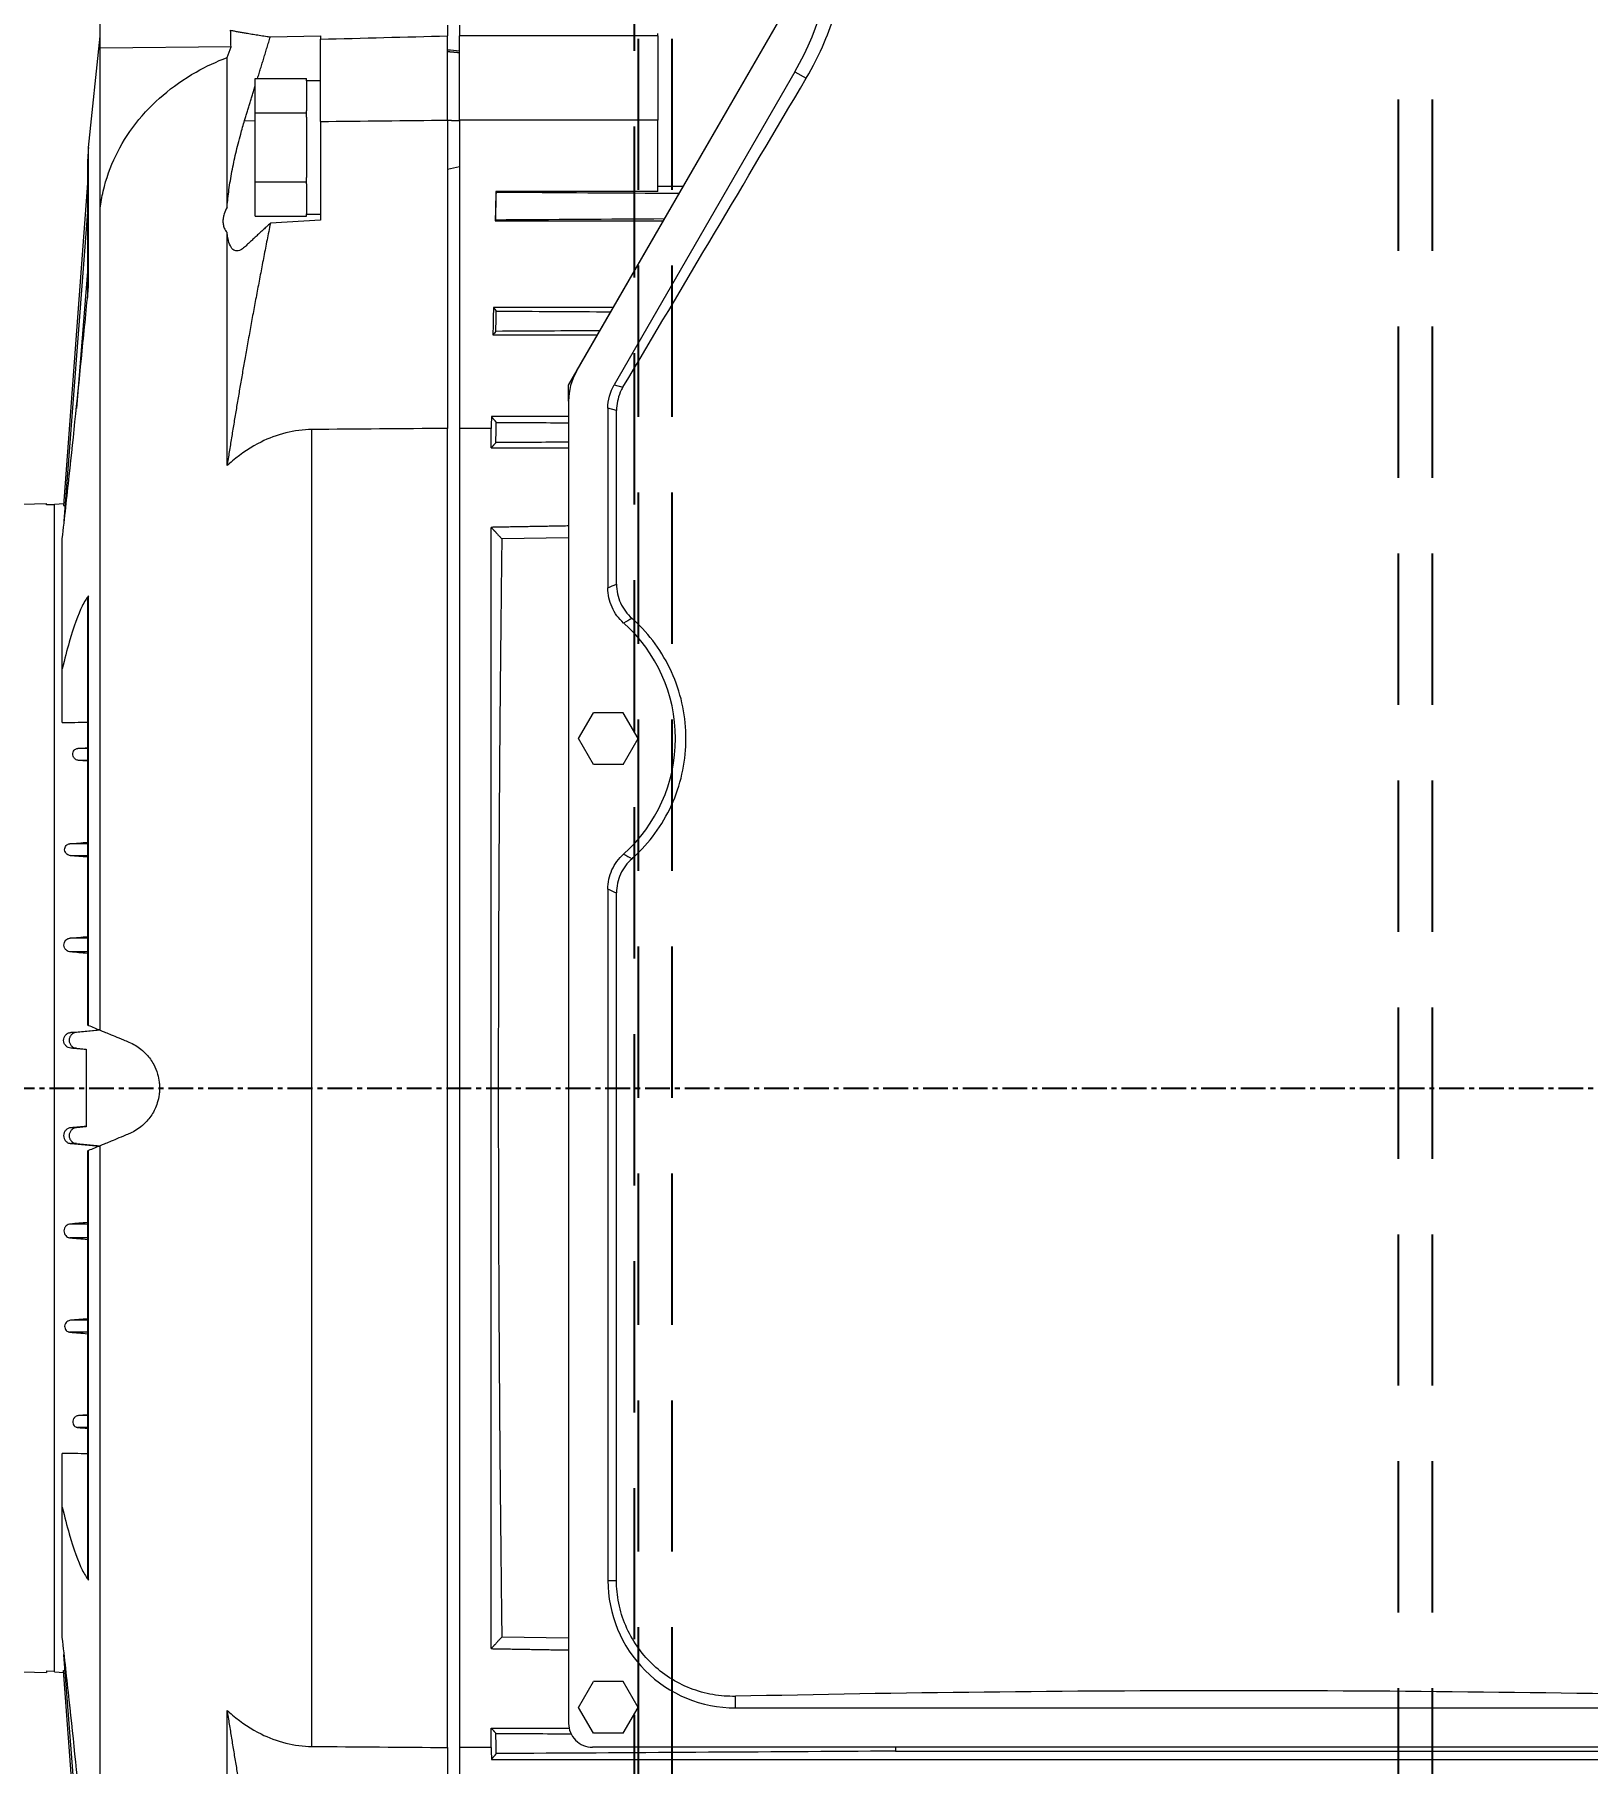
# Model space of a CAD drawing. Header units: millimetres. Extents: x -2122 to 22797, y 3569 to 89276.
# Drawn here: x 961.2 to 1352.2, y 82546.2 to 82981.5 of the extents above; entities that cross this region are included whole.
import ezdxf

# ---------------------------------------------------------------- set-up
doc = ezdxf.new("R2010")
doc.units = ezdxf.units.MM
doc.header["$LTSCALE"] = 20
doc.linetypes.add('CENTER', pattern=[2, 1.25, -0.25, 0.25, -0.25])
doc.linetypes.add('HIDDEN', pattern=[9.525, 6.35, -3.175])
for name, color, linetype in [('IA-DIM', 7, 'Continuous'), ('IA-EJES', 4, 'CENTER'), ('IA-SEGM', 1, 'HIDDEN')]:
    doc.layers.add(name, color=color, linetype=linetype)
doc.layers.add('IA-TRAZ', color=8, linetype='Continuous', lineweight=5)
doc.styles.add('ING-AMB', font='romans.shx', dxfattribs={"width": 0.75, "oblique": 15})
doc.dimstyles.new('ING-AMB 20', dxfattribs={"dimscale": 20, "dimtxt": 3, "dimasz": 2.5, "dimexe": 1, "dimexo": 1, "dimgap": 1, "dimtad": 1, "dimdec": 0, "dimzin": 0, "dimdsep": 46, "dimtxsty": 'ING-AMB', "dimcen": 0.1, "dimclrd": 7, "dimclre": 7, "dimclrt": 2, "dimadec": 0, "dimazin": 0, "dimtfac": 1, "dimtdec": 0, "dimtmove": 0, "dimatfit": 0, "dimfxl": 1.25, "dimtolj": 1, "dimtzin": 0, "dimarcsym": 1})

# ---------------------------------------------------------------- blocks, each defined once
blk = doc.blocks.new('A$C9f9da7af')
at = {"color": 0, "linetype": 'Continuous', "lineweight": 0}
for p, q in [((-2104.61, -2691.77), (-2104.61, -3014.77)), ((-2101.54, -3040.22), (-2101.54, -2703.27)), ((-2114.49, -2978.77), (-2114.49, -2727.77)), ((-2103.6, -2938.44), (-2103.6, -2730.27)), ((-2526.51, -2963.8), (-2524.87, -2960.95)), ((-2526.51, -2963.8), (-2447.7, -3009.3)), ((-2447.61, -3020.77), (-2543.06, -2965.66)), ((-2451.09, -3018.76), (-2543.03, -2965.68)), ((-2114.49, -2978.77), (-2117.41, -2978.77)), ((-2497.73, -2998.27), (-2497.73, -2991.83)), ((-2535.55, -2998.27), (-2536.18, -2998.27)), ((-2535.55, -2998.27), (-2535.55, -3048.27)), ((-2535.55, -2998.27), (-2514.34, -2998.27)), ((-2496.39, -2998.27), (-2514.34, -2998.27)), ((-2514.34, -2998.27), (-2514.34, -3048.27)), ((-2496.39, -2998.27), (-2496.39, -3039.1)), ((-2489, -3039.26), (-2489, -2996.87)), ((-2358.61, -3003.27), (-2365.11, -3007.02)), ((-2352.11, -3007.02), (-2358.61, -3003.27)), ((-2114.61, -3003.27), (-2121.11, -3007.02)), ((-2108.11, -3007.02), (-2114.61, -3003.27)), ((-2447.7, -3009.3), (-2447.11, -3007.09)), ((-2365.11, -3007.02), (-2365.11, -3014.52)), ((-2352.11, -3007.02), (-2352.11, -3014.52)), ((-2121.11, -3007.02), (-2121.11, -3014.52)), ((-2108.11, -3007.02), (-2108.11, -3014.52)), ((-2467.14, -3009.49), (-2467.14, -3039.71)), ((-2441.21, -3008.71), (-2441.79, -3010.89)), ((-2441.79, -3010.89), (-2396.54, -3010.89)), ((-2397.5, -3008.71), (-2441.21, -3008.71)), ((-2320.68, -3010.89), (-2146.61, -3010.89)), ((-2146.61, -3008.71), (-2319.71, -3008.71)), ((-2146.61, -3010.89), (-2146.61, -3008.71)), ((-2460.26, -3039.84), (-2460.26, -3013.47)), ((-2358.61, -3018.28), (-2365.11, -3014.52)), ((-2352.11, -3014.52), (-2358.61, -3018.28)), ((-2114.61, -3018.28), (-2121.11, -3014.52)), ((-2108.11, -3014.52), (-2114.61, -3018.28)), ((-2443.59, -3020.77), (-2447.61, -3020.77)), ((-2443.59, -3020.77), (-2110.61, -3020.77)), ((-2439.67, -3020.77), (-2439.67, -3040.22)), ((-2431.79, -3040.27), (-2431.79, -3020.77)), ((-2409.17, -3020.77), (-2408.89, -3037.6)), ((-2132.05, -3020.77), (-2132.33, -3037.6)), ((-2109.42, -3040.27), (-2109.42, -3020.65)), ((-2436.7, -3040.27), (-2436.7, -3048.27)), ((-2431.79, -3040.27), (-2436.7, -3040.27)), ((-2129.42, -3040.27), (-2411.79, -3040.27)), ((-2104.52, -3040.27), (-2109.42, -3040.27)), ((-2104.52, -3040.27), (-2104.52, -3048.27)), ((-2538.26, -3048.27), (-2535.55, -3048.27)), ((-2538.26, -3051.27), (-2535.55, -3051.27)), ((-2514.34, -3048.27), (-2535.55, -3048.27)), ((-2514.34, -3051.27), (-2535.55, -3051.27)), ((-2514.34, -3048.27), (-2436.7, -3048.27)), ((-2514.34, -3051.27), (-2436.7, -3051.27)), ((-2436.7, -3048.27), (-2104.52, -3048.27)), ((-2104.52, -3051.27), (-2436.7, -3051.27)), ((-2104.52, -3048.27), (-2026.88, -3048.27)), ((-2104.52, -3051.27), (-2026.88, -3051.27)), ((-2535.59, -3083.27), (-2534.72, -3083.27)), ((-2535.29, -3095.88), (-2535.59, -3083.27)), ((-2514, -3083.27), (-2534.72, -3083.27)), ((-2524.29, -3086.77), (-2524.29, -3083.27)), ((-2514, -3083.27), (-2489.14, -3083.27)), ((-2490.69, -3086.77), (-2490.69, -3083.27)), ((-2489.14, -3083.27), (-2488.37, -3095.88)), ((-2104.79, -3085.46), (-2436.43, -3085.46)), ((-2524.26, -3086.77), (-2524.81, -3086.77)), ((-2524.81, -3099.67), (-2524.81, -3086.77)), ((-2524.26, -3086.77), (-2516.7, -3086.77)), ((-2516.15, -3086.77), (-2516.7, -3086.77)), ((-2515.05, -3086.77), (-2516.15, -3086.77)), ((-2516.15, -3099.67), (-2516.15, -3086.77)), ((-2515.05, -3086.77), (-2499.92, -3086.77)), ((-2498.83, -3086.77), (-2499.92, -3086.77)), ((-2498.28, -3086.77), (-2498.83, -3086.77)), ((-2498.83, -3099.67), (-2498.83, -3086.77)), ((-2498.28, -3086.77), (-2490.71, -3086.77)), ((-2490.17, -3086.77), (-2490.71, -3086.77)), ((-2490.17, -3099.67), (-2490.17, -3086.77)), ((-2516.15, -3099.67), (-2524.81, -3099.67)), ((-2498.83, -3099.67), (-2516.15, -3099.67)), ((-2514.22, -3102.36), (-2514.18, -3099.67)), ((-2490.17, -3099.67), (-2498.83, -3099.67)), ((-2530.11, -3106.78), (-2532.76, -3105.78)), ((-2532.76, -3105.78), (-2532.44, -3138.72)), ((-2492.42, -3106.78), (-2530.11, -3106.78)), ((-2427.34, -3106.78), (-2486.01, -3106.78)), ((-2055.2, -3106.78), (-2113.87, -3106.78)), ((-2532.44, -3138.72), (-2547.44, -3138.72)), ((-2507.48, -3141.67), (-2535.48, -3138.72)), ((-2492.13, -3138.72), (-2532.44, -3138.72)), ((-2285.15, -3138.72), (-2492.13, -3138.72)), ((-2285.13, -3138.67), (-2284.6, -3144.73)), ((-2256.61, -3144.73), (-2256.08, -3138.67)), ((-2049.09, -3138.72), (-2256.06, -3138.72)), ((-2472.49, -3141.67), (-2507.48, -3141.67)), ((-2502.26, -3141.94), (-2469.64, -3141.94)), ((-2498.44, -3141.94), (-2417.32, -3147.93)), ((-2491.26, -3141.94), (-2413.35, -3147.86)), ((-2476.26, -3141.94), (-2441.72, -3144.72)), ((-2286.37, -3141.67), (-2394.53, -3141.67)), ((-2393.77, -3141.94), (-2286.48, -3141.94)), ((-2356.1, -3141.94), (-2356.1, -3144.37)), ((-2353.11, -3141.94), (-2353.11, -3144.18)), ((-2332.1, -3141.94), (-2332.1, -3146.35)), ((-2329.11, -3141.94), (-2329.11, -3146.24)), ((-2308.35, -3141.94), (-2308.35, -3146.28)), ((-2304.86, -3141.94), (-2304.86, -3146.22)), ((-2280.61, -3144.71), (-2280.4, -3142.27)), ((-2280.4, -3142.27), (-2260.81, -3142.27)), ((-2260.81, -3142.27), (-2260.6, -3144.71)), ((-2146.69, -3141.67), (-2254.84, -3141.67)), ((-2254.73, -3141.94), (-2147.44, -3141.94)), ((-2236.35, -3141.94), (-2236.35, -3146.22)), ((-2232.86, -3141.94), (-2232.86, -3146.28)), ((-2212.1, -3141.94), (-2212.1, -3146.24)), ((-2209.11, -3141.94), (-2209.11, -3146.35)), ((-2188.1, -3141.94), (-2188.1, -3144.18)), ((-2185.11, -3141.94), (-2185.11, -3144.37)), ((-2049.96, -3141.94), (-2127.87, -3147.86)), ((-2042.77, -3141.94), (-2123.89, -3147.93)), ((-2284.6, -3144.73), (-2284.6, -3146.11)), ((-2280.61, -3144.71), (-2280.61, -3146.08)), ((-2260.6, -3144.71), (-2260.6, -3146.08)), ((-2256.61, -3144.73), (-2256.61, -3146.11)), ((-2417.61, -3150.27), (-2417.81, -3147.9)), ((-2417.48, -3150.27), (-2417.61, -3150.27)), ((-2123.74, -3150.27), (-2417.48, -3150.27)), ((-2417.48, -3150.27), (-2417.42, -3152.27)), ((-2376.16, -3148.27), (-2408.97, -3148.27)), ((-2362.66, -3148.27), (-2376.16, -3148.27)), ((-2165.05, -3148.27), (-2178.55, -3148.27)), ((-2132.25, -3148.27), (-2165.05, -3148.27)), ((-2123.79, -3152.27), (-2123.74, -3150.27)), ((-2123.61, -3150.27), (-2123.74, -3150.27)), ((-2123.61, -3150.27), (-2123.4, -3147.9)), ((-2417.42, -3152.27), (-2417.76, -3152.27)), ((-2417.61, -3158.27), (-2417.76, -3152.27)), ((-2123.79, -3152.27), (-2123.45, -3152.27)), ((-2123.61, -3158.27), (-2123.45, -3152.27))]:
    blk.add_line(p, q, dxfattribs=at)
for centre, radius, start, end in [((-2563.89, -3028.53), 74.74, 60, 90), ((-2146.61, -2978.77), 32.12, 270, 0), ((-2358.61, -3032.77), 38.92, 41.623, 138.377), ((-2110.61, -3014.77), 6, 270, 0), ((-2443.59, -3005.77), 15, 240, 270), ((-2502.26, -3091.94), 50, 264, 270)]:
    blk.add_arc(centre, radius, start, end, dxfattribs=at)
for centre, major_axis, ratio, start_param, end_param in [((-1942.48, -2853.27), (0, 1000), 0.176327, 1.444965, 1.696628), ((-3061.98, -2853.27), (1765.54, -988.37), 0.086139, 1.263694, 1.310233), ((1507.09, -2081.99), (-3831.27, -1528.3), 0.995588, -0.143707, -0.142956), ((-2246.75, -2359.54), (-428.26, -4894.98), 0.007747, -1.409593, -1.409129), ((-2179.7, -2088.34), (-709.11, -8105.15), 0.007023, -1.439821, -1.439286)]:
    blk.add_ellipse(centre, major_axis=major_axis, ratio=ratio, start_param=start_param, end_param=end_param, dxfattribs=at)
at = {"color": 0, "linetype": 'Continuous', "lineweight": 0, "extrusion": (0, 0, -1)}
for centre, major_axis, ratio, start_param, end_param in [((-2441.69, -2998.7), (3.16, 11.78), 0.983743, 2.883862, 3.399323), ((-2397, -2954), (-25.1, 89.03), 0.201355, -2.205952, -2.174701), ((-2320.21, -2954), (25.1, 89.03), 0.201355, 2.174701, 2.205952), ((-2587.13, -2081.99), (-359.72, -4109.12), 0.034767, -1.336463, -1.335711), ((-2562.31, -2152.59), (28.82, -953.21), 0.499829, -0.001541, 0.007281), ((-2217.03, -3287.49), (-25.21, 1755.45), 0.08207, -1.490226, -1.486607), ((-2361.52, -2088.34), (709.11, -8105.15), 0.007023, -1.439821, -1.439286), ((-2294.46, -2359.54), (428.26, -4894.98), 0.007747, -1.409593, -1.409129), ((-2324.24, -3287.55), (25.22, 1755.77), 0.082085, 1.486592, 1.49021)]:
    blk.add_ellipse(centre, major_axis=major_axis, ratio=ratio, start_param=start_param, end_param=end_param, dxfattribs=at)
at = {"color": 0, "linetype": 'Continuous', "lineweight": 0}
for points in [[(-2104.61, -2938.46), (-2104.27, -2938.45), (-2103.94, -2938.45), (-2103.6, -2938.44)], [(-2496.21, -3038.97), (-2496.12, -3023.6), (-2496.02, -3008.24), (-2495.93, -2992.87)], [(-2489.44, -2996.62), (-2489.35, -3010.79), (-2489.26, -3024.95), (-2489.18, -3039.12)], [(-2388.87, -3004.81), (-2388.48, -3005.52), (-2388.1, -3006.22), (-2387.7, -3006.92)], [(-2329.51, -3006.92), (-2329.12, -3006.22), (-2328.73, -3005.52), (-2328.35, -3004.81)], [(-2466.25, -3038.99), (-2466.19, -3029.37), (-2466.13, -3019.74), (-2466.07, -3010.11)], [(-2461.3, -3012.86), (-2461.25, -3021.61), (-2461.2, -3030.35), (-2461.14, -3039.09)], [(-2438.23, -3039), (-2438.19, -3032.92), (-2438.16, -3026.85), (-2438.12, -3020.77)], [(-2433.24, -3020.77), (-2433.2, -3026.88), (-2433.17, -3032.98), (-2433.13, -3039.08)], [(-2108.09, -3039.08), (-2108.05, -3032.78), (-2108.01, -3026.47), (-2107.97, -3020.16)], [(-2496.39, -3039.1), (-2496.33, -3039.05), (-2496.27, -3039.01), (-2496.21, -3038.97)], [(-2496.39, -3039.1), (-2493.93, -3039.15), (-2491.47, -3039.2), (-2489, -3039.26)], [(-2489.18, -3039.12), (-2489.12, -3039.17), (-2489.06, -3039.21), (-2489, -3039.26)], [(-2467.14, -3039.71), (-2466.84, -3039.47), (-2466.54, -3039.23), (-2466.25, -3038.99)], [(-2467.14, -3039.71), (-2464.84, -3039.75), (-2462.55, -3039.8), (-2460.26, -3039.84)], [(-2461.14, -3039.09), (-2462.84, -3039.06), (-2464.54, -3039.03), (-2466.25, -3038.99)], [(-2461.14, -3039.09), (-2460.85, -3039.34), (-2460.55, -3039.59), (-2460.26, -3039.84)], [(-2439.67, -3040.22), (-2438.68, -3040.24), (-2437.69, -3040.25), (-2436.7, -3040.27)], [(-2433.13, -3039.08), (-2434.83, -3039.06), (-2436.53, -3039.03), (-2438.23, -3039)], [(-2102.98, -3039), (-2104.69, -3039.03), (-2106.39, -3039.06), (-2108.09, -3039.08)], [(-2104.52, -3040.27), (-2103.53, -3040.25), (-2102.53, -3040.24), (-2101.54, -3040.22)], [(-2534.72, -3083.27), (-2535, -3072.6), (-2535.28, -3061.94), (-2535.55, -3051.27)], [(-2514, -3083.27), (-2514.11, -3072.6), (-2514.22, -3061.94), (-2514.34, -3051.27)], [(-2436.7, -3051.27), (-2436.61, -3062.67), (-2436.52, -3074.07), (-2436.43, -3085.46)], [(-2104.79, -3085.46), (-2104.7, -3074.07), (-2104.61, -3062.67), (-2104.52, -3051.27)], [(-2286.37, -3141.67), (-2285.97, -3140.69), (-2285.56, -3139.7), (-2285.15, -3138.72)], [(-2284.6, -3146.11), (-2284.81, -3143.71), (-2285.02, -3141.3), (-2285.23, -3138.9)], [(-2256.61, -3146.11), (-2256.41, -3143.71), (-2256.2, -3141.3), (-2255.99, -3138.9)], [(-2256.06, -3138.72), (-2255.66, -3139.7), (-2255.25, -3140.69), (-2254.84, -3141.67)], [(-2356.1, -3144.37), (-2356.17, -3143.56), (-2356.24, -3142.75), (-2356.31, -3141.94)], [(-2332.1, -3146.35), (-2332.23, -3144.88), (-2332.36, -3143.41), (-2332.49, -3141.94)], [(-2308.35, -3146.28), (-2308.48, -3144.84), (-2308.6, -3143.39), (-2308.73, -3141.94)], [(-2304.49, -3141.94), (-2304.62, -3143.37), (-2304.74, -3144.79), (-2304.86, -3146.22)], [(-2286.48, -3141.94), (-2286.48, -3141.94), (-2286.45, -3141.85), (-2286.37, -3141.67)], [(-2280.28, -3142.27), (-2280.39, -3143.54), (-2280.5, -3144.81), (-2280.61, -3146.08)], [(-2260.93, -3142.27), (-2260.82, -3143.54), (-2260.71, -3144.81), (-2260.6, -3146.08)], [(-2254.84, -3141.67), (-2254.77, -3141.85), (-2254.73, -3141.94), (-2254.73, -3141.94)], [(-2236.72, -3141.94), (-2236.6, -3143.37), (-2236.47, -3144.79), (-2236.35, -3146.22)], [(-2232.86, -3146.28), (-2232.74, -3144.84), (-2232.61, -3143.39), (-2232.49, -3141.94)], [(-2209.11, -3146.35), (-2208.98, -3144.88), (-2208.86, -3143.41), (-2208.73, -3141.94)], [(-2185.11, -3144.37), (-2185.04, -3143.56), (-2184.97, -3142.75), (-2184.9, -3141.94)], [(-2146.69, -3141.67), (-2146.91, -3141.85), (-2147.16, -3141.94), (-2147.44, -3141.94)], [(-2413.35, -3147.86), (-2413.3, -3147.86), (-2413.26, -3147.84), (-2413.22, -3147.79)], [(-2127.87, -3147.86), (-2127.91, -3147.86), (-2127.95, -3147.84), (-2127.99, -3147.79)]]:
    blk.add_open_spline(points, degree=3, dxfattribs=at)
for points, knots in [([(-2103.6, -2938.44), (-2103.5, -2955.2), (-2103.4, -2971.96), (-2103.19, -3005.48), (-2103.09, -3022.24), (-2102.98, -3039)], [0.00001, 0.00001, 0.00001, 0.00001, 5.105834, 5.105834, 10.211749, 10.211749, 10.211749, 10.211749]), ([(-2524.87, -2960.95), (-2527.8, -2959.22), (-2530.86, -2957.68), (-2538.81, -2954.32), (-2543.82, -2952.79), (-2553.9, -2950.78), (-2558.97, -2950.3), (-2563.89, -2950.3)], [-3.915899, -3.915899, -3.915899, -3.915899, -2.94646, -2.94646, -1.47323, -1.47323, 0, 0, 0, 0]), ([(-2117.41, -2978.77), (-2117.37, -2980.63), (-2117.51, -2982.55), (-2118.17, -2986.38), (-2118.71, -2988.29), (-2120.14, -2991.95), (-2121.05, -2993.72), (-2123.16, -2996.99), (-2124.36, -2998.49), (-2126.95, -3001.17), (-2128.43, -3002.43), (-2131.64, -3004.65), (-2133.39, -3005.62), (-2137.04, -3007.17), (-2138.95, -3007.76), (-2142.8, -3008.53), (-2144.73, -3008.71), (-2146.61, -3008.71)], [4.354404, 4.354404, 4.354404, 4.354404, 4.91542, 4.91542, 5.476436, 5.476436, 6.037453, 6.037453, 6.598469, 6.598469, 7.161038, 7.161038, 7.723608, 7.723608, 8.286177, 8.286177, 8.848746, 8.848746, 8.848746, 8.848746]), ([(-2328.35, -3004.81), (-2328.71, -3004.4), (-2329.08, -3004), (-2331.25, -3001.74), (-2333.3, -2999.99), (-2337.77, -2996.88), (-2340.2, -2995.54), (-2345.29, -2993.37), (-2347.94, -2992.55), (-2353.3, -2991.48), (-2356, -2991.22), (-2358.61, -2991.22), (-2361.21, -2991.22), (-2363.9, -2991.47), (-2369.25, -2992.55), (-2371.9, -2993.36), (-2376.97, -2995.52), (-2379.4, -2996.86), (-2383.87, -2999.95), (-2385.91, -3001.7), (-2388.1, -3003.97), (-2388.49, -3004.38), (-2388.87, -3004.81)], [-3.296164, -3.296164, -3.296164, -3.296164, -3.133597, -3.133597, -2.350198, -2.350198, -1.566799, -1.566799, -0.783399, -0.783399, 0, 0, 0, 0.781479, 0.781479, 1.562959, 1.562959, 2.344438, 2.344438, 3.125918, 3.125918, 3.296009, 3.296009, 3.296009, 3.296009]), ([(-2447.11, -3007.09), (-2446.69, -3007.33), (-2446.26, -3007.56), (-2444.34, -3008.39), (-2442.73, -3008.71), (-2441.21, -3008.71)], [6.8350784, 6.8350784, 6.8350784, 6.8350784, 6.973062, 6.973062, 7.4288486, 7.4288486, 7.4288486, 7.4288486]), ([(-2397.5, -3008.71), (-2396.68, -3008.71), (-2395.87, -3008.63), (-2394.28, -3008.28), (-2393.5, -3008.03), (-2392.02, -3007.35), (-2391.32, -3006.94), (-2390.01, -3005.97), (-2389.41, -3005.42), (-2388.87, -3004.81)], [-0.979459, -0.979459, -0.979459, -0.979459, -0.7345787, -0.7345787, -0.4899973, -0.4899973, -0.2452819, -0.2452819, 0, 0, 0, 0]), ([(-2387.7, -3006.92), (-2388.25, -3007.54), (-2388.87, -3008.1), (-2390.21, -3009.09), (-2390.93, -3009.51), (-2392.45, -3010.19), (-2393.24, -3010.45), (-2394.87, -3010.8), (-2395.7, -3010.89), (-2396.54, -3010.89)], [0, 0, 0, 0, 0.2493244, 0.2493244, 0.498657, 0.498657, 0.74826, 0.74826, 0.9980366, 0.9980366, 0.9980366, 0.9980366]), ([(-2320.68, -3010.89), (-2321.51, -3010.89), (-2322.34, -3010.8), (-2323.97, -3010.45), (-2324.76, -3010.19), (-2326.28, -3009.51), (-2327, -3009.09), (-2328.34, -3008.1), (-2328.96, -3007.54), (-2329.51, -3006.92)], [0, 0, 0, 0, 0.2494137, 0.2494137, 0.4986595, 0.4986595, 0.7483636, 0.7483636, 0.9980754, 0.9980754, 0.9980754, 0.9980754]), ([(-2328.35, -3004.81), (-2327.81, -3005.42), (-2327.21, -3005.97), (-2325.9, -3006.93), (-2325.2, -3007.35), (-2323.72, -3008.02), (-2322.94, -3008.28), (-2321.35, -3008.63), (-2320.53, -3008.71), (-2319.71, -3008.71)], [-0.9788863, -0.9788863, -0.9788863, -0.9788863, -0.7341099, -0.7341099, -0.4898984, -0.4898984, -0.2451084, -0.2451084, 0, 0, 0, 0]), ([(-2489.18, -3039.12), (-2490.35, -3039.09), (-2491.52, -3039.07), (-2493.86, -3039.02), (-2495.04, -3038.99), (-2496.21, -3038.97)], [-0.7037957, -0.7037957, -0.7037957, -0.7037957, -0.3526809, -0.3526809, 0, 0, 0, 0]), ([(-2436.43, -3085.46), (-2436.41, -3087.55), (-2436.14, -3089.81), (-2435.04, -3094.21), (-2434.21, -3096.34), (-2432.06, -3100.65), (-2430.42, -3103.15), (-2428.13, -3105.89), (-2427.74, -3106.34), (-2427.34, -3106.78)], [-16.795165, -16.795165, -16.795165, -16.795165, -16.16989, -16.16989, -15.544615, -15.544615, -14.724536, -14.724536, -14.560604, -14.560604, -14.560604, -14.560604]), ([(-2113.87, -3106.78), (-2113.48, -3106.34), (-2113.08, -3105.89), (-2110.8, -3103.15), (-2109.15, -3100.65), (-2107, -3096.34), (-2106.18, -3094.21), (-2105.08, -3089.81), (-2104.8, -3087.55), (-2104.79, -3085.46)], [-52.803982, -52.803982, -52.803982, -52.803982, -52.64005, -52.64005, -51.81997, -51.81997, -51.194696, -51.194696, -50.569421, -50.569421, -50.569421, -50.569421]), ([(-2492.42, -3106.78), (-2492.47, -3106.77), (-2492.52, -3106.77), (-2493.9, -3106.66), (-2495.33, -3106.51), (-2498.3, -3106.09), (-2499.85, -3105.84), (-2502.94, -3105.25), (-2504.5, -3104.92), (-2507.57, -3104.21), (-2509.19, -3103.8), (-2511.96, -3103.04), (-2513.1, -3102.71), (-2514.22, -3102.36)], [4.228559, 4.228559, 4.228559, 4.228559, 4.245739, 4.245739, 4.707181, 4.707181, 5.168622, 5.168622, 5.630063, 5.630063, 6.114696, 6.114696, 6.456351, 6.456351, 6.456351, 6.456351]), ([(-2482.37, -3102.36), (-2482.06, -3102.71), (-2481.81, -3103.04), (-2481.42, -3103.8), (-2481.34, -3104.21), (-2481.48, -3104.92), (-2481.68, -3105.25), (-2482.39, -3105.84), (-2482.9, -3106.09), (-2484.2, -3106.51), (-2485, -3106.66), (-2485.94, -3106.77), (-2485.98, -3106.77), (-2486.01, -3106.78)], [1.112245, 1.112245, 1.112245, 1.112245, 1.4539, 1.4539, 1.938533, 1.938533, 2.399975, 2.399975, 2.861416, 2.861416, 3.322857, 3.322857, 3.340038, 3.340038, 3.340038, 3.340038]), ([(-2492.13, -3138.72), (-2493.56, -3138.55), (-2495, -3138.3), (-2499.58, -3137.24), (-2502.65, -3136.13), (-2508.05, -3133.53), (-2510.88, -3131.81), (-2516.16, -3127.69), (-2518.6, -3125.31), (-2522.7, -3120.51), (-2524.72, -3117.65), (-2527.88, -3112.05), (-2529.11, -3109.38), (-2530.11, -3106.78)], [25.025987, 25.025987, 25.025987, 25.025987, 25.491761, 25.491761, 26.511812, 26.511812, 27.53036, 27.53036, 28.548909, 28.548909, 29.566813, 29.566813, 30.401028, 30.401028, 30.401028, 30.401028]), ([(-2492.42, -3106.78), (-2491.85, -3107.1), (-2491.28, -3107.35), (-2490.36, -3107.63), (-2490.02, -3107.71), (-2489.5, -3107.78), (-2489.31, -3107.8), (-2488.96, -3107.81), (-2488.81, -3107.81), (-2488.46, -3107.8), (-2488.28, -3107.78), (-2487.77, -3107.69), (-2487.46, -3107.6), (-2486.75, -3107.31), (-2486.36, -3107.07), (-2486.01, -3106.78)], [8.0773622, 8.0773622, 8.0773622, 8.0773622, 8.3110606, 8.3110606, 8.4488105, 8.4488105, 8.5292865, 8.5292865, 8.5974234, 8.5974234, 8.6796795, 8.6796795, 8.8291137, 8.8291137, 9.04265, 9.04265, 9.04265, 9.04265]), ([(-2282.16, -3131.49), (-2281.93, -3130.96), (-2281.67, -3130.42), (-2280.8, -3128.95), (-2280.04, -3127.96), (-2278.32, -3126.39), (-2277.48, -3125.77), (-2275.77, -3124.85), (-2274.95, -3124.52), (-2273.44, -3124.08), (-2272.78, -3123.94), (-2271.81, -3123.83), (-2271.5, -3123.8), (-2270.98, -3123.77), (-2270.76, -3123.77), (-2270.34, -3123.77), (-2270.13, -3123.78), (-2269.61, -3123.81), (-2269.29, -3123.84), (-2268.24, -3123.97), (-2267.53, -3124.13), (-2265.74, -3124.7), (-2264.74, -3125.18), (-2262.93, -3126.34), (-2262.15, -3127.02), (-2260.56, -3128.71), (-2259.89, -3129.74), (-2259.28, -3130.98), (-2259.16, -3131.23), (-2259.06, -3131.49)], [-8.964876, -8.964876, -8.964876, -8.964876, -8.697725, -8.697725, -8.217545, -8.217545, -7.884783, -7.884783, -7.633631, -7.633631, -7.453719, -7.453719, -7.3749, -7.3749, -7.317522, -7.317522, -7.265261, -7.265261, -7.182658, -7.182658, -6.991763, -6.991763, -6.678554, -6.678554, -6.345794, -6.345794, -5.865987, -5.865987, -5.740802, -5.740802, -5.740802, -5.740802]), ([(-2285.15, -3138.72), (-2285.08, -3138.56), (-2284.99, -3138.32), (-2284.57, -3137.32), (-2284.14, -3136.27), (-2283.37, -3134.41), (-2283.06, -3133.67), (-2282.54, -3132.41), (-2282.35, -3131.96), (-2282.16, -3131.49)], [26.00432, 26.00432, 26.00432, 26.00432, 26.450873, 26.450873, 27.452445, 27.452445, 27.975309, 27.975309, 28.240682, 28.240682, 28.240682, 28.240682]), ([(-2259.06, -3131.49), (-2258.86, -3131.96), (-2258.68, -3132.41), (-2258.16, -3133.67), (-2257.85, -3134.41), (-2257.08, -3136.27), (-2256.64, -3137.32), (-2256.23, -3138.32), (-2256.13, -3138.56), (-2256.06, -3138.72)], [5.723184, 5.723184, 5.723184, 5.723184, 5.988557, 5.988557, 6.511421, 6.511421, 7.512993, 7.512993, 7.959546, 7.959546, 7.959546, 7.959546]), ([(-2408.97, -3148.27), (-2414.11, -3147.68), (-2419.38, -3147.1), (-2435, -3145.41), (-2445.59, -3144.31), (-2461.63, -3142.72), (-2467.08, -3142.18), (-2472.49, -3141.67)], [-98.863434, -98.863434, -98.863434, -98.863434, -97.256079, -97.256079, -94.177494, -94.177494, -92.591386, -92.591386, -92.591386, -92.591386]), ([(-2393.77, -3141.94), (-2393.96, -3141.94), (-2394.14, -3141.9), (-2394.38, -3141.78), (-2394.45, -3141.73), (-2394.53, -3141.67)], [-8.4750219, -8.4750219, -8.4750219, -8.4750219, -8.0930521, -8.0930521, -7.9028118, -7.9028118, -7.9028118, -7.9028118]), ([(-2394.53, -3141.67), (-2393.9, -3142.18), (-2393.05, -3142.72), (-2389.83, -3144.31), (-2386.8, -3145.41), (-2380.89, -3147.1), (-2378.63, -3147.68), (-2376.16, -3148.27)], [-16.425572, -16.425572, -16.425572, -16.425572, -14.839465, -14.839465, -11.76088, -11.76088, -10.153525, -10.153525, -10.153525, -10.153525]), ([(-2165.05, -3148.27), (-2162.58, -3147.68), (-2160.32, -3147.1), (-2154.41, -3145.41), (-2151.38, -3144.31), (-2148.17, -3142.72), (-2147.32, -3142.18), (-2146.69, -3141.67)], [-98.863434, -98.863434, -98.863434, -98.863434, -97.256079, -97.256079, -94.177494, -94.177494, -92.591386, -92.591386, -92.591386, -92.591386]), ([(-2068.73, -3141.67), (-2074.13, -3142.18), (-2079.58, -3142.72), (-2095.62, -3144.31), (-2106.22, -3145.41), (-2121.83, -3147.1), (-2127.1, -3147.68), (-2132.25, -3148.27)], [-16.425572, -16.425572, -16.425572, -16.425572, -14.839465, -14.839465, -11.76088, -11.76088, -10.153525, -10.153525, -10.153525, -10.153525]), ([(-2417.32, -3147.93), (-2417.3, -3147.94), (-2417.28, -3147.89), (-2417.26, -3147.74), (-2417.26, -3147.66), (-2417.25, -3147.56)], [0.3006018, 0.3006018, 0.3006018, 0.3006018, 0.3763462, 0.3763462, 0.4259566, 0.4259566, 0.4259566, 0.4259566]), ([(-2353.11, -3144.18), (-2353.12, -3144.31), (-2353.15, -3144.43), (-2353.24, -3144.69), (-2353.31, -3144.83), (-2353.52, -3145.14), (-2353.69, -3145.3), (-2354.08, -3145.54), (-2354.31, -3145.62), (-2354.76, -3145.67), (-2354.99, -3145.65), (-2355.38, -3145.5), (-2355.54, -3145.4), (-2355.8, -3145.15), (-2355.89, -3145.02), (-2356, -3144.79), (-2356.04, -3144.7), (-2356.08, -3144.53), (-2356.09, -3144.45), (-2356.1, -3144.37)], [0, 0, 0, 0, 0.038261, 0.038261, 0.0869695, 0.0869695, 0.1644445, 0.1644445, 0.2497114, 0.2497114, 0.3314216, 0.3314216, 0.39639, 0.39639, 0.44705, 0.44705, 0.4755855, 0.4755855, 0.5004736, 0.5004736, 0.5004736, 0.5004736]), ([(-2329.11, -3146.24), (-2329.13, -3146.39), (-2329.16, -3146.53), (-2329.27, -3146.83), (-2329.36, -3146.98), (-2329.61, -3147.28), (-2329.77, -3147.41), (-2330.14, -3147.6), (-2330.35, -3147.66), (-2330.77, -3147.69), (-2330.98, -3147.66), (-2331.35, -3147.52), (-2331.51, -3147.42), (-2331.77, -3147.18), (-2331.87, -3147.05), (-2331.99, -3146.81), (-2332.03, -3146.71), (-2332.08, -3146.53), (-2332.09, -3146.44), (-2332.1, -3146.35)], [0, 0, 0, 0, 0.0435568, 0.0435568, 0.0990653, 0.0990653, 0.1659121, 0.1659121, 0.2351603, 0.2351603, 0.3034558, 0.3034558, 0.3624167, 0.3624167, 0.4136599, 0.4136599, 0.4443515, 0.4443515, 0.4709929, 0.4709929, 0.4709929, 0.4709929]), ([(-2304.86, -3146.22), (-2304.88, -3146.41), (-2304.93, -3146.59), (-2305.08, -3146.96), (-2305.21, -3147.15), (-2305.51, -3147.47), (-2305.7, -3147.6), (-2306.12, -3147.79), (-2306.34, -3147.85), (-2306.81, -3147.87), (-2307.03, -3147.83), (-2307.45, -3147.67), (-2307.63, -3147.56), (-2307.94, -3147.28), (-2308.07, -3147.12), (-2308.22, -3146.83), (-2308.26, -3146.72), (-2308.32, -3146.5), (-2308.34, -3146.39), (-2308.35, -3146.28)], [0, 0, 0, 0, 0.0570316, 0.0570316, 0.1239187, 0.1239187, 0.1942486, 0.1942486, 0.2658235, 0.2658235, 0.3367718, 0.3367718, 0.4019591, 0.4019591, 0.462686, 0.462686, 0.4996676, 0.4996676, 0.5316829, 0.5316829, 0.5316829, 0.5316829]), ([(-2284.6, -3144.73), (-2284.58, -3144.97), (-2284.51, -3145.22), (-2284.29, -3145.66), (-2284.14, -3145.86), (-2283.77, -3146.19), (-2283.56, -3146.32), (-2283.1, -3146.5), (-2282.85, -3146.54), (-2282.36, -3146.54), (-2282.11, -3146.49), (-2281.65, -3146.31), (-2281.44, -3146.17), (-2281.07, -3145.84), (-2280.92, -3145.64), (-2280.7, -3145.19), (-2280.64, -3144.95), (-2280.61, -3144.71)], [0, 0, 0, 0, 0.125, 0.125, 0.25, 0.25, 0.375, 0.375, 0.5, 0.5, 0.625, 0.625, 0.75, 0.75, 0.875, 0.875, 1, 1, 1, 1]), ([(-2280.61, -3146.08), (-2280.64, -3146.33), (-2280.7, -3146.56), (-2280.91, -3147), (-2281.05, -3147.2), (-2281.41, -3147.54), (-2281.62, -3147.68), (-2282.08, -3147.88), (-2282.34, -3147.93), (-2282.85, -3147.94), (-2283.1, -3147.89), (-2283.57, -3147.71), (-2283.78, -3147.58), (-2284.14, -3147.25), (-2284.28, -3147.06), (-2284.51, -3146.62), (-2284.58, -3146.37), (-2284.6, -3146.11)], [0, 0, 0, 0, 0.0732561, 0.0732561, 0.1466302, 0.1466302, 0.2221048, 0.2221048, 0.2993313, 0.2993313, 0.3763586, 0.3763586, 0.4499641, 0.4499641, 0.5209837, 0.5209837, 0.5989489, 0.5989489, 0.5989489, 0.5989489]), ([(-2260.6, -3144.71), (-2260.58, -3144.95), (-2260.51, -3145.19), (-2260.29, -3145.64), (-2260.14, -3145.84), (-2259.78, -3146.17), (-2259.56, -3146.31), (-2259.11, -3146.49), (-2258.86, -3146.54), (-2258.36, -3146.54), (-2258.12, -3146.5), (-2257.66, -3146.32), (-2257.44, -3146.19), (-2257.08, -3145.86), (-2256.92, -3145.66), (-2256.7, -3145.22), (-2256.64, -3144.97), (-2256.61, -3144.73)], [0, 0, 0, 0, 0.125, 0.125, 0.25, 0.25, 0.375, 0.375, 0.5, 0.5, 0.625, 0.625, 0.75, 0.75, 0.875, 0.875, 1, 1, 1, 1]), ([(-2260.6, -3146.08), (-2260.58, -3146.33), (-2260.51, -3146.56), (-2260.31, -3147), (-2260.16, -3147.2), (-2259.81, -3147.54), (-2259.6, -3147.68), (-2259.13, -3147.88), (-2258.88, -3147.93), (-2258.36, -3147.94), (-2258.11, -3147.89), (-2257.64, -3147.71), (-2257.43, -3147.58), (-2257.08, -3147.25), (-2256.93, -3147.06), (-2256.71, -3146.62), (-2256.64, -3146.37), (-2256.61, -3146.11)], [0, 0, 0, 0, 0.0732561, 0.0732561, 0.1466302, 0.1466302, 0.2221048, 0.2221048, 0.2993313, 0.2993313, 0.3763586, 0.3763586, 0.4499641, 0.4499641, 0.5209837, 0.5209837, 0.5989489, 0.5989489, 0.5989489, 0.5989489]), ([(-2236.35, -3146.22), (-2236.33, -3146.41), (-2236.29, -3146.59), (-2236.13, -3146.96), (-2236.01, -3147.15), (-2235.7, -3147.47), (-2235.51, -3147.6), (-2235.1, -3147.79), (-2234.87, -3147.85), (-2234.41, -3147.87), (-2234.18, -3147.83), (-2233.76, -3147.67), (-2233.58, -3147.56), (-2233.27, -3147.28), (-2233.15, -3147.12), (-2233, -3146.83), (-2232.95, -3146.72), (-2232.89, -3146.5), (-2232.87, -3146.39), (-2232.86, -3146.28)], [0, 0, 0, 0, 0.0570316, 0.0570316, 0.1239187, 0.1239187, 0.1942486, 0.1942486, 0.2658235, 0.2658235, 0.3367718, 0.3367718, 0.4019591, 0.4019591, 0.462686, 0.462686, 0.4996676, 0.4996676, 0.5316829, 0.5316829, 0.5316829, 0.5316829]), ([(-2212.1, -3146.24), (-2212.09, -3146.39), (-2212.06, -3146.53), (-2211.94, -3146.83), (-2211.85, -3146.98), (-2211.61, -3147.28), (-2211.44, -3147.41), (-2211.07, -3147.6), (-2210.87, -3147.66), (-2210.45, -3147.69), (-2210.24, -3147.66), (-2209.87, -3147.52), (-2209.71, -3147.42), (-2209.45, -3147.18), (-2209.35, -3147.05), (-2209.22, -3146.81), (-2209.19, -3146.71), (-2209.14, -3146.53), (-2209.12, -3146.44), (-2209.11, -3146.35)], [0, 0, 0, 0, 0.0435568, 0.0435568, 0.0990653, 0.0990653, 0.1659121, 0.1659121, 0.2351603, 0.2351603, 0.3034558, 0.3034558, 0.3624167, 0.3624167, 0.4136599, 0.4136599, 0.4443515, 0.4443515, 0.4709929, 0.4709929, 0.4709929, 0.4709929]), ([(-2188.1, -3144.18), (-2188.09, -3144.31), (-2188.06, -3144.43), (-2187.98, -3144.69), (-2187.91, -3144.83), (-2187.69, -3145.14), (-2187.53, -3145.3), (-2187.14, -3145.54), (-2186.91, -3145.62), (-2186.45, -3145.67), (-2186.22, -3145.65), (-2185.83, -3145.5), (-2185.67, -3145.4), (-2185.42, -3145.15), (-2185.32, -3145.02), (-2185.21, -3144.79), (-2185.18, -3144.7), (-2185.13, -3144.53), (-2185.12, -3144.45), (-2185.11, -3144.37)], [0, 0, 0, 0, 0.038261, 0.038261, 0.0869695, 0.0869695, 0.1644445, 0.1644445, 0.2497114, 0.2497114, 0.3314216, 0.3314216, 0.39639, 0.39639, 0.44705, 0.44705, 0.4755855, 0.4755855, 0.5004736, 0.5004736, 0.5004736, 0.5004736]), ([(-2123.89, -3147.93), (-2123.91, -3147.94), (-2123.93, -3147.89), (-2123.95, -3147.74), (-2123.96, -3147.66), (-2123.96, -3147.56)], [0.3006018, 0.3006018, 0.3006018, 0.3006018, 0.3763462, 0.3763462, 0.4259566, 0.4259566, 0.4259566, 0.4259566])]:
    blk.add_open_spline(points, degree=3, knots=knots, dxfattribs=at)
for points, weights, degree in [([(-2412.14, -3020.77), (-2412.02, -3027.27), (-2411.91, -3033.77), (-2411.79, -3040.27)], [0.999999659537, 0.999999646648, 0.999999760136, 1], 3), ([(-2129.42, -3040.27), (-2129.31, -3033.77), (-2129.19, -3027.27), (-2129.08, -3020.77)], [1, 0.999999760136, 0.999999646648, 0.999999659537], 3), ([(-2411.79, -3040.27), (-2410.5, -3039.11), (-2408.89, -3037.6)], [1.17082869089, 1.09304285945, 1.00576743726], 2), ([(-2408.89, -3037.6), (-2270.61, -3039.31), (-2132.33, -3037.6)], [1.0038152068, 1.07308956868, 1.0038152068], 2), ([(-2132.33, -3037.6), (-2130.72, -3039.11), (-2129.42, -3040.27)], [1.00576743726, 1.09304285945, 1.17082869089], 2), ([(-2439.67, -3040.22), (-2438.99, -3039.65), (-2438.23, -3039)], [1.1063998245, 1.07136824386, 1.03347439642], 2), ([(-2433.13, -3039.08), (-2432.43, -3039.72), (-2431.79, -3040.27)], [1.0401836762, 1.07922545497, 1.11601558102], 2), ([(-2109.42, -3040.27), (-2108.79, -3039.72), (-2108.09, -3039.08)], [1.11601558112, 1.07922545508, 1.04018367632], 2), ([(-2102.98, -3039), (-2102.22, -3039.65), (-2101.54, -3040.22)], [1.0334743964, 1.07136824385, 1.10639982449], 2), ([(-2531.29, -3048.27), (-2531.42, -3049.77), (-2531.55, -3051.27)], [1.0000000025, 1.0000000053, 1.0000000025], 2), ([(-2514.13, -3048.27), (-2514.19, -3049.77), (-2514.24, -3051.27)], [1.0000000011, 1.00000000234, 1.0000000011], 2), ([(-2536.96, -3105.88), (-2536.15, -3101.65), (-2535.29, -3095.88)], [1.00633881578, 1.01932280918, 1.02497432416], 2), ([(-2524.81, -3099.11), (-2529.97, -3097.52), (-2535.29, -3095.88)], [1.00368034636, 1.00394349263, 1.00394176556], 2), ([(-2514.22, -3102.36), (-2518.55, -3101.04), (-2522.99, -3099.67)], [1.00284550647, 1.00331143768, 1.00357934119], 2), ([(-2488.37, -3095.88), (-2456.27, -3102.26), (-2427.34, -3106.78)], [1.02498660572, 1.0187382128, 1.00351977488], 2), ([(-2488.37, -3095.88), (-2485.28, -3099.24), (-2482.37, -3102.36)], [1.00394176556, 1.00394529039, 1.00284550647], 2), ([(-2113.87, -3106.78), (-2084.94, -3102.26), (-2052.84, -3095.88)], [1.00351977488, 1.0187382128, 1.02498660572], 2)]:
    blk.add_rational_spline(points, weights, degree=degree, dxfattribs=at)
blk = doc.blocks.new('*D39')
at = {"layer": 'Defpoints', "color": 0, "transparency": 16777216}
for p in [(2200.2, 82616.47), (-947.86, 82578.11), (2200.2, 81731.73)]:
    blk.add_point(p, dxfattribs=at)
at = {"layer": 'IA-DIM', "color": 7, "lineweight": -2, "transparency": 16777216}
for p, q in [((2200.2, 82596.47), (2200.2, 81711.73)), ((-947.86, 82558.11), (-947.86, 81711.73)), ((-897.86, 81731.73), (2150.2, 81731.73))]:
    blk.add_line(p, q, dxfattribs=at)
at = {"layer": 'IA-DIM', "color": 7, "transparency": 16777216}
for points in [[(-897.86, 81740.06), (-897.86, 81723.39), (-947.86, 81731.73)], [(2150.2, 81740.06), (2150.2, 81723.39), (2200.2, 81731.73)]]:
    blk.add_solid(points, dxfattribs=at)
at = {"layer": 'IA-DIM', "color": 2, "transparency": 16777216, "insert": (626.17, 81781.73), "char_height": 60, "attachment_point": 5, "style": 'ING-AMB'}
blk.add_mtext('\\A1;3148', dxfattribs=at)
blk = doc.blocks.new('*D118')
at = {"layer": 'Defpoints', "color": 0, "transparency": 16777216}
for p in [(2200.2, 84040.9), (-947.86, 82854.38), (2200.2, 82816.02)]:
    blk.add_point(p, dxfattribs=at)
at = {"layer": 'IA-DIM', "color": 7, "lineweight": -2, "transparency": 16777216}
for p, q in [((-947.86, 82874.38), (-947.86, 84060.9)), ((2200.2, 82836.02), (2200.2, 84060.9)), ((-897.86, 84040.9), (2150.2, 84040.9))]:
    blk.add_line(p, q, dxfattribs=at)
at = {"layer": 'IA-DIM', "color": 7, "transparency": 16777216}
for points in [[(-897.86, 84049.23), (-897.86, 84032.56), (-947.86, 84040.9)], [(2150.2, 84049.23), (2150.2, 84032.56), (2200.2, 84040.9)]]:
    blk.add_solid(points, dxfattribs=at)
at = {"layer": 'IA-DIM', "color": 2, "transparency": 16777216, "insert": (626.17, 84090.9), "char_height": 60, "attachment_point": 5, "style": 'ING-AMB'}
blk.add_mtext('\\A1;3148', dxfattribs=at)

msp = doc.modelspace()

# ---------------------------------------------------------------- linework, layer by layer
at = {"layer": 'IA-EJES', "ltscale": 0.25}
msp.add_line((-255.11, 82716.24), (2390, 82716.24), dxfattribs=at)
at = {"layer": 'IA-SEGM', "ltscale": 0.3, "extrusion": (2.44929e-16, 1, -1.83697e-16)}
for p, q in [((1113.14, 83266.24), (1113.14, 82241.24)), ((1121.64, 83266.24), (1121.64, 82241.24)), ((1304.64, 82241.24), (1304.64, 83266.24)), ((1313.14, 82241.24), (1313.14, 83266.24))]:
    msp.add_line(p, q, dxfattribs=at)
at = {"layer": 'IA-SEGM', "ltscale": 0.3}
msp.add_line((1112.27, 82234.51), (1112.27, 83197.98), dxfattribs=at)

# ---------------------------------------------------------------- block references
at = {"layer": 'IA-TRAZ', "rotation": 270}
msp.add_blockref('A$C9f9da7af', (4116.42, 80445.64), dxfattribs=at)

# ---------------------------------------------------------------- dimensions: what is measured, and where the dimension line sits
at = {"layer": 'IA-DIM'}
for base, p1, p2, picture, middle in [((2200.2, 84040.9), (-947.86, 82854.38), (2200.2, 82816.02), '*D118', (626.17, 84090.9)), ((2200.2, 81731.73), (-947.86, 82578.11), (2200.2, 82616.47), '*D39', (626.17, 81781.73))]:
    dim = msp.add_linear_dim(base=base, p1=p1, p2=p2, dimstyle='ING-AMB 20', override={"dimpost": '\\X'}, dxfattribs=at)
    dim.commit()
    dim.dimension.update_dxf_attribs({"geometry": picture, "text_midpoint": middle})

doc.saveas('drawing.dxf')
